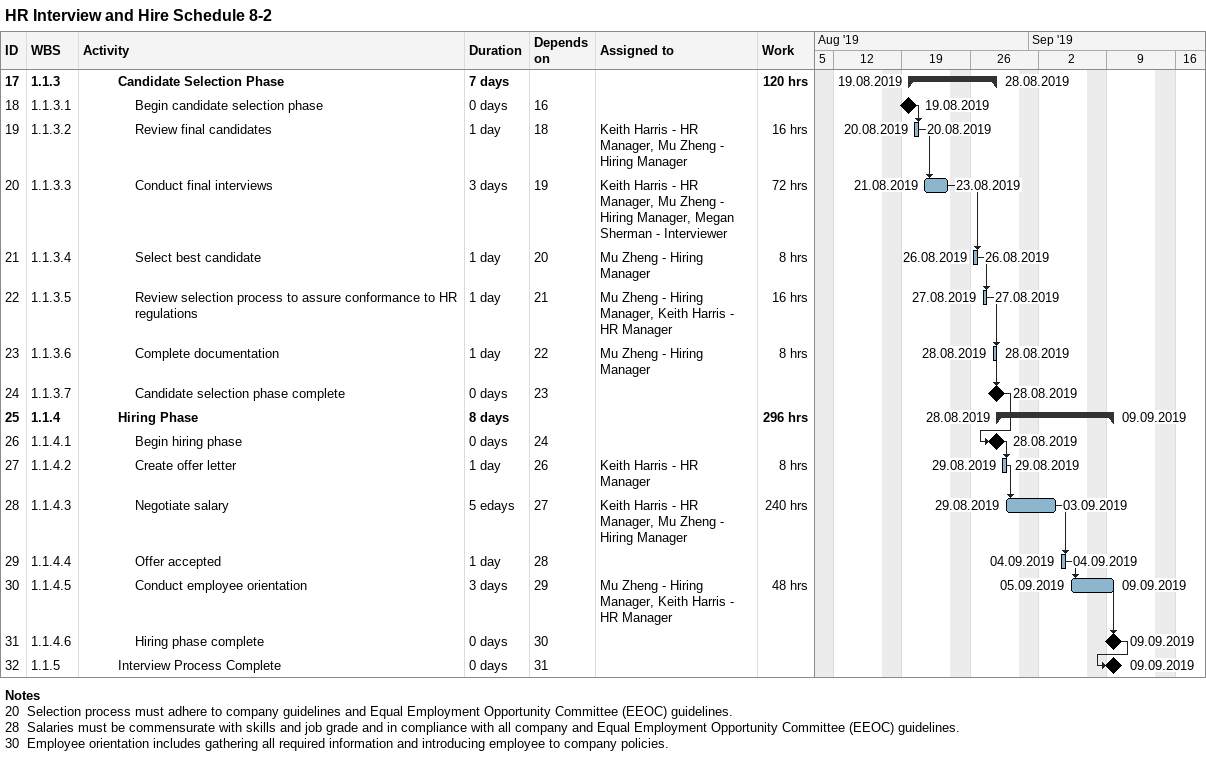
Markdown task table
HR Interview and Hire Schedule 8-2

| ID | WBS | Task | Duration | Start | Finish | Predecessors | Resources | Work (h) |
|---|---|---|---|---|---|---|---|---|
| 17 | 1.1.3 | **Candidate Selection Phase** | 7d | 2019-08-19 | 2019-08-28 |  |  | 120 |
| 18 | 1.1.3.1 | Begin candidate selection phase | 0d | 2019-08-19 | 2019-08-19 | 16 |  |  |
| 19 | 1.1.3.2 | Review final candidates | 1d | 2019-08-20 | 2019-08-20 | 18 | Keith Harris - HR Manager, Mu Zheng - Hiring Manager | 16 |
| 20 | 1.1.3.3 | Conduct final interviews | 3d | 2019-08-21 | 2019-08-23 | 19 | Keith Harris - HR Manager, Mu Zheng - Hiring Manager, Megan Sherman - Interviewer | 72 |
| 21 | 1.1.3.4 | Select best candidate | 1d | 2019-08-26 | 2019-08-26 | 20 | Mu Zheng - Hiring Manager | 8 |
| 22 | 1.1.3.5 | Review selection process to assure conformance to HR regulations | 1d | 2019-08-27 | 2019-08-27 | 21 | Mu Zheng - Hiring Manager, Keith Harris - HR Manager | 16 |
| 23 | 1.1.3.6 | Complete documentation | 1d | 2019-08-28 | 2019-08-28 | 22 | Mu Zheng - Hiring Manager | 8 |
| 24 | 1.1.3.7 | Candidate selection phase complete | 0d | 2019-08-28 | 2019-08-28 | 23 |  |  |
| 25 | 1.1.4 | **Hiring Phase** | 8d | 2019-08-28 | 2019-09-09 |  |  | 296 |
| 26 | 1.1.4.1 | Begin hiring phase | 0d | 2019-08-28 | 2019-08-28 | 24 |  |  |
| 27 | 1.1.4.2 | Create offer letter | 1d | 2019-08-29 | 2019-08-29 | 26 | Keith Harris - HR Manager | 8 |
| 28 | 1.1.4.3 | Negotiate salary | 5ed | 2019-08-29 | 2019-09-03 | 27 | Keith Harris - HR Manager, Mu Zheng - Hiring Manager | 240 |
| 29 | 1.1.4.4 | Offer accepted | 1d | 2019-09-04 | 2019-09-04 | 28 |  |  |
| 30 | 1.1.4.5 | Conduct employee orientation | 3d | 2019-09-05 | 2019-09-09 | 29 | Mu Zheng - Hiring Manager, Keith Harris - HR Manager | 48 |
| 31 | 1.1.4.6 | Hiring phase complete | 0d | 2019-09-09 | 2019-09-09 | 30 |  |  |
| 32 | 1.1.5 | Interview Process Complete | 0d | 2019-09-09 | 2019-09-09 | 31 |  |  |

Notes
- 20: Selection process must adhere to company guidelines and Equal Employment Opportunity Committee (EEOC) guidelines.
- 28: Salaries must be commensurate with skills and job grade and in compliance with all company and Equal Employment Opportunity Committee (EEOC) guidelines.
- 30: Employee orientation includes gathering all required information and introducing employee to company policies.
